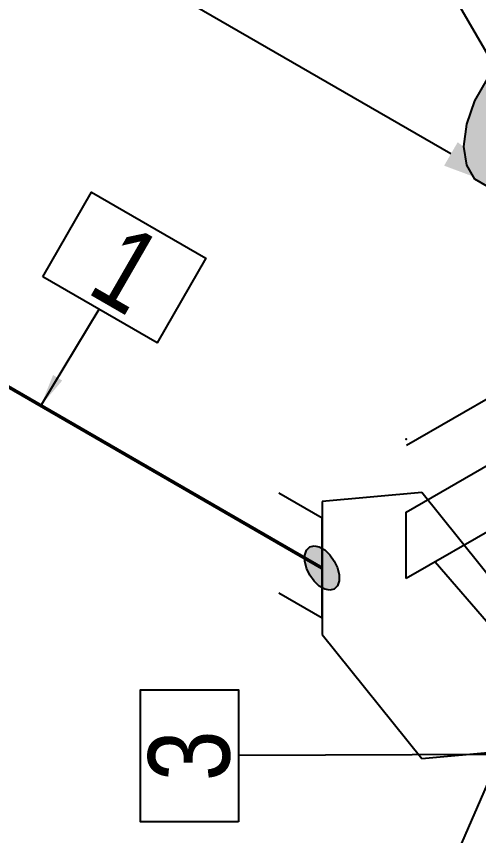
# Model space of a CAD drawing. Header units: millimetres. Extents: x 0 to 594, y 0 to 420.
# Drawn here: x 235.68 to 249.88, y 177.55 to 202.71 of the extents above; entities that cross this region are included whole.
import ezdxf
from ezdxf import colors
from ezdxf.entities.mleader import LeaderData, LeaderLine
from ezdxf.enums import TextEntityAlignment as Align
from ezdxf.math import Vec2, Vec3

# ---------------------------------------------------------------- set-up
doc = ezdxf.new("R2010")
doc.units = ezdxf.units.MM
doc.header["$LTSCALE"] = 0.25
for name, color, linetype in [('기호', 4, 'Continuous'), ('밸브', 4, 'Continuous'), ('용접', 1, 'Continuous'), ('주석', 7, 'Continuous'), ('치수', 1, 'Continuous')]:
    doc.layers.add(name, color=color, linetype=linetype)
doc.layers.add('파이프 작은 보어', color=30, linetype='Continuous', lineweight=50)
doc.styles.add('AdskIsoAnnotation', font='arial.ttf', dxfattribs={"width": 0.8, "height": 1})
doc.styles.add('AdskIsoMetric', font='arial.ttf', dxfattribs={"width": 0.8, "height": 2.5})
doc.styles.add('AdskIsoMetric-30', font='arial.ttf', dxfattribs={"width": 0.8, "height": 2.5})
doc.styles.get("Standard").update_dxf_attribs({"font": 'arial.ttf'})
doc.dimstyles.new('AdskIsoMetric', dxfattribs={"dimtxt": 2.5, "dimasz": 2.5, "dimexe": 1, "dimexo": 2, "dimgap": 0.8, "dimtad": 1, "dimdec": 0, "dimrnd": 1, "dimzin": 0, "dimdsep": 46, "dimtxsty": 'AdskIsoMetric', "dimcen": 0, "dimclrt": 7, "dimadec": 0, "dimazin": 0, "dimtfac": 1, "dimtdec": 0, "dimtmove": 1, "dimatfit": 3, "dimfxl": 0, "dimfrac": 2, "dimtolj": 1, "dimtzin": 0, "dimarcsym": 0})

# ---------------------------------------------------------------- blocks, each defined once
blk = doc.blocks.new('플랜지WN-1-IsoRight')
at = {"color": 0, "linetype": 'ByBlock', "lineweight": -2, "extrusion": (0.707107, 0.408248, -0.57735)}
for p, q in [((0.0221, 0.1914), (0.1105, 0.1403)), ((0.0221, -0.2169), (0.0221, 0.1914)), ((0.0221, 0.1403), (-0.1105, 0.1148)), ((0.1105, 0.1403), (0.1105, -0.2679)), ((-0.1105, 0.1148), (-0.1105, 0.0128)), ((-0.1105, 0.0128), (0.0221, -0.1659)), ((0.1105, -0.2679), (0.0221, -0.2169))]:
    blk.add_line(p, q, dxfattribs=at)
blk = doc.blocks.new('개스킷-1-IsoRight')
at = {"color": 0, "linetype": 'ByBlock', "lineweight": -2, "extrusion": (1, 0, 0)}
for p in [(-0.0442, 0.2296), (0.0442, 0.1786), (-0.0529, -0.1736), (0.0442, -0.2296)]:
    blk.add_point(p, dxfattribs=at)
blk = doc.blocks.new('버터플라이 밸브-1-IsoRight')
blk.add_hatch(color=256).paths.add_polyline_path([(-0.0884, 0.051), (-0.0883, 0.0516), (-0.0882, 0.0522), (-0.0881, 0.0528), (-0.088, 0.0534), (-0.0879, 0.054), (-0.0879, 0.0546), (-0.0878, 0.0552), (-0.0877, 0.0558), (-0.0876, 0.0564), (-0.0875, 0.057), (-0.0874, 0.0576), (-0.0873, 0.0581), (-0.0872, 0.0587), (-0.0872, 0.0593), (-0.0871, 0.0599), (-0.087, 0.0605), (-0.0869, 0.0611), (-0.0868, 0.0617), (-0.0867, 0.0623), (-0.0866, 0.0629), (-0.0865, 0.0635), (-0.0864, 0.0641), (-0.0864, 0.0647), (-0.0863, 0.0653), (-0.0862, 0.0658), (-0.0861, 0.0664), (-0.086, 0.067), (-0.0859, 0.0676), (-0.0858, 0.0682), (-0.0857, 0.0688), (-0.0857, 0.0694), (-0.0856, 0.07), (-0.0855, 0.0706), (-0.0854, 0.0712), (-0.0853, 0.0718), (-0.0852, 0.0724), (-0.0851, 0.073), (-0.085, 0.0736), (-0.0849, 0.0741), (-0.0849, 0.0747), (-0.0848, 0.0753), (-0.0847, 0.0759), (-0.0846, 0.0765), (-0.0845, 0.0771), (-0.0844, 0.0777), (-0.0843, 0.0783), (-0.0842, 0.0789), (-0.0842, 0.0795), (-0.0841, 0.0801), (-0.0841, 0.0801), (-0.0838, 0.0805), (-0.0835, 0.0809), (-0.0833, 0.0814), (-0.083, 0.0818), (-0.0828, 0.0822), (-0.0825, 0.0827), (-0.0823, 0.0831), (-0.082, 0.0835), (-0.0818, 0.084), (-0.0815, 0.0844), (-0.0812, 0.0848), (-0.081, 0.0853), (-0.0807, 0.0857), (-0.0805, 0.0861), (-0.0802, 0.0866), (-0.08, 0.087), (-0.0797, 0.0874), (-0.0795, 0.0879), (-0.0792, 0.0883), (-0.0789, 0.0887), (-0.0787, 0.0892), (-0.0784, 0.0896), (-0.0782, 0.09), (-0.0779, 0.0905), (-0.0777, 0.0909), (-0.0774, 0.0913), (-0.0771, 0.0918), (-0.0769, 0.0922), (-0.0766, 0.0926), (-0.0764, 0.0931), (-0.0761, 0.0935), (-0.0759, 0.0939), (-0.0756, 0.0944), (-0.0754, 0.0948), (-0.0751, 0.0952), (-0.0748, 0.0957), (-0.0746, 0.0961), (-0.0743, 0.0965), (-0.0741, 0.0969), (-0.0738, 0.0974), (-0.0736, 0.0978), (-0.0733, 0.0982), (-0.073, 0.0987), (-0.0728, 0.0991), (-0.0725, 0.0995), (-0.0723, 0.1), (-0.072, 0.1004), (-0.0718, 0.1008), (-0.0715, 0.1013), (-0.0715, 0.1013), (-0.0711, 0.1015), (-0.0707, 0.1017), (-0.0703, 0.102), (-0.0699, 0.1022), (-0.0695, 0.1024), (-0.0691, 0.1027), (-0.0687, 0.1029), (-0.0683, 0.1031), (-0.0679, 0.1033), (-0.0675, 0.1036), (-0.0671, 0.1038), (-0.0667, 0.104), (-0.0663, 0.1043), (-0.0659, 0.1045), (-0.0655, 0.1047), (-0.0651, 0.105), (-0.0647, 0.1052), (-0.0643, 0.1054), (-0.0639, 0.1057), (-0.0635, 0.1059), (-0.0631, 0.1061), (-0.0627, 0.1063), (-0.0623, 0.1066), (-0.0619, 0.1068), (-0.0615, 0.107), (-0.0611, 0.1073), (-0.0607, 0.1075), (-0.0603, 0.1077), (-0.0599, 0.108), (-0.0595, 0.1082), (-0.0591, 0.1084), (-0.0587, 0.1086), (-0.0583, 0.1089), (-0.0579, 0.1091), (-0.0575, 0.1093), (-0.0571, 0.1096), (-0.0567, 0.1098), (-0.0563, 0.11), (-0.0559, 0.1103), (-0.0555, 0.1105), (-0.0551, 0.1107), (-0.0547, 0.111), (-0.0543, 0.1112), (-0.0539, 0.1114), (-0.0535, 0.1116), (-0.0532, 0.1119), (-0.0528, 0.1121), (-0.0524, 0.1123), (-0.052, 0.1126), (-0.052, 0.1126), (-0.0515, 0.1126), (-0.0509, 0.1126), (-0.0504, 0.1126), (-0.0499, 0.1126), (-0.0494, 0.1126), (-0.0489, 0.1126), (-0.0484, 0.1126), (-0.0479, 0.1126), (-0.0474, 0.1126), (-0.0469, 0.1126), (-0.0464, 0.1126), (-0.0459, 0.1126), (-0.0454, 0.1126), (-0.0449, 0.1126), (-0.0444, 0.1126), (-0.0439, 0.1127), (-0.0434, 0.1127), (-0.0429, 0.1127), (-0.0424, 0.1127), (-0.0419, 0.1127), (-0.0414, 0.1127), (-0.0409, 0.1127), (-0.0404, 0.1127), (-0.0399, 0.1127), (-0.0394, 0.1127), (-0.0389, 0.1127), (-0.0384, 0.1127), (-0.0379, 0.1127), (-0.0374, 0.1127), (-0.0369, 0.1127), (-0.0364, 0.1127), (-0.0359, 0.1127), (-0.0354, 0.1127), (-0.0349, 0.1128), (-0.0344, 0.1128), (-0.0339, 0.1128), (-0.0333, 0.1128), (-0.0328, 0.1128), (-0.0323, 0.1128), (-0.0318, 0.1128), (-0.0313, 0.1128), (-0.0308, 0.1128), (-0.0303, 0.1128), (-0.0298, 0.1128), (-0.0293, 0.1128), (-0.0288, 0.1128), (-0.0283, 0.1128), (-0.0278, 0.1128), (-0.0273, 0.1128), (-0.0273, 0.1128), (-0.0268, 0.1126), (-0.0262, 0.1124), (-0.0256, 0.1122), (-0.0251, 0.112), (-0.0245, 0.1117), (-0.024, 0.1115), (-0.0234, 0.1113), (-0.0229, 0.1111), (-0.0223, 0.1109), (-0.0217, 0.1106), (-0.0212, 0.1104), (-0.0206, 0.1102), (-0.0201, 0.11), (-0.0195, 0.1098), (-0.019, 0.1095), (-0.0184, 0.1093), (-0.0178, 0.1091), (-0.0173, 0.1089), (-0.0167, 0.1087), (-0.0162, 0.1084), (-0.0156, 0.1082), (-0.0151, 0.108), (-0.0145, 0.1078), (-0.0139, 0.1076), (-0.0134, 0.1073), (-0.0128, 0.1071), (-0.0123, 0.1069), (-0.0117, 0.1067), (-0.0111, 0.1065), (-0.0106, 0.1062), (-0.01, 0.106), (-0.0095, 0.1058), (-0.0089, 0.1056), (-0.0084, 0.1054), (-0.0078, 0.1051), (-0.0072, 0.1049), (-0.0067, 0.1047), (-0.0061, 0.1045), (-0.0056, 0.1043), (-0.005, 0.104), (-0.0045, 0.1038), (-0.0039, 0.1036), (-0.0033, 0.1034), (-0.0028, 0.1032), (-0.0022, 0.1029), (-0.0017, 0.1027), (-0.0011, 0.1025), (-0.0006, 0.1023), (0, 0.1021), (0, 0.1021), (0.0006, 0.1016), (0.0011, 0.1012), (0.0017, 0.1008), (0.0022, 0.1004), (0.0028, 0.0999), (0.0033, 0.0995), (0.0039, 0.0991), (0.0045, 0.0987), (0.005, 0.0982), (0.0056, 0.0978), (0.0061, 0.0974), (0.0067, 0.097), (0.0072, 0.0966), (0.0078, 0.0961), (0.0084, 0.0957), (0.0089, 0.0953), (0.0095, 0.0949), (0.01, 0.0944), (0.0106, 0.094), (0.0111, 0.0936), (0.0117, 0.0932), (0.0123, 0.0927), (0.0128, 0.0923), (0.0134, 0.0919), (0.0139, 0.0915), (0.0145, 0.091), (0.0151, 0.0906), (0.0156, 0.0902), (0.0162, 0.0898), (0.0167, 0.0893), (0.0173, 0.0889), (0.0178, 0.0885), (0.0184, 0.0881), (0.019, 0.0877), (0.0195, 0.0872), (0.0201, 0.0868), (0.0206, 0.0864), (0.0212, 0.086), (0.0217, 0.0855), (0.0223, 0.0851), (0.0229, 0.0847), (0.0234, 0.0843), (0.024, 0.0838), (0.0245, 0.0834), (0.0251, 0.083), (0.0256, 0.0826), (0.0262, 0.0821), (0.0268, 0.0817), (0.0273, 0.0813), (0.0273, 0.0813), (0.0278, 0.0807), (0.0283, 0.0801), (0.0288, 0.0795), (0.0293, 0.079), (0.0298, 0.0784), (0.0303, 0.0778), (0.0308, 0.0772), (0.0313, 0.0766), (0.0318, 0.076), (0.0323, 0.0754), (0.0328, 0.0748), (0.0333, 0.0743), (0.0339, 0.0737), (0.0344, 0.0731), (0.0349, 0.0725), (0.0354, 0.0719), (0.0359, 0.0713), (0.0364, 0.0707), (0.0369, 0.0702), (0.0374, 0.0696), (0.0379, 0.069), (0.0384, 0.0684), (0.0389, 0.0678), (0.0394, 0.0672), (0.0399, 0.0666), (0.0404, 0.0661), (0.0409, 0.0655), (0.0414, 0.0649), (0.0419, 0.0643), (0.0424, 0.0637), (0.0429, 0.0631), (0.0434, 0.0625), (0.0439, 0.062), (0.0444, 0.0614), (0.0449, 0.0608), (0.0454, 0.0602), (0.0459, 0.0596), (0.0464, 0.059), (0.0469, 0.0584), (0.0474, 0.0579), (0.0479, 0.0573), (0.0484, 0.0567), (0.0489, 0.0561), (0.0494, 0.0555), (0.0499, 0.0549), (0.0504, 0.0543), (0.0509, 0.0537), (0.0515, 0.0532), (0.052, 0.0526), (0.052, 0.0526), (0.0524, 0.0519), (0.0528, 0.0512), (0.0532, 0.0505), (0.0535, 0.0498), (0.0539, 0.0491), (0.0543, 0.0484), (0.0547, 0.0477), (0.0551, 0.047), (0.0555, 0.0464), (0.0559, 0.0457), (0.0563, 0.045), (0.0567, 0.0443), (0.0571, 0.0436), (0.0575, 0.0429), (0.0579, 0.0422), (0.0583, 0.0415), (0.0587, 0.0408), (0.0591, 0.0401), (0.0595, 0.0394), (0.0599, 0.0388), (0.0603, 0.0381), (0.0607, 0.0374), (0.0611, 0.0367), (0.0615, 0.036), (0.0619, 0.0353), (0.0623, 0.0346), (0.0627, 0.0339), (0.0631, 0.0332), (0.0635, 0.0325), (0.0639, 0.0318), (0.0643, 0.0311), (0.0647, 0.0305), (0.0651, 0.0298), (0.0655, 0.0291), (0.0659, 0.0284), (0.0663, 0.0277), (0.0667, 0.027), (0.0671, 0.0263), (0.0675, 0.0256), (0.0679, 0.0249), (0.0683, 0.0242), (0.0687, 0.0235), (0.0691, 0.0229), (0.0695, 0.0222), (0.0699, 0.0215), (0.0703, 0.0208), (0.0707, 0.0201), (0.0711, 0.0194), (0.0715, 0.0187), (0.0715, 0.0187), (0.0718, 0.018), (0.072, 0.0172), (0.0723, 0.0165), (0.0725, 0.0158), (0.0728, 0.0151), (0.073, 0.0143), (0.0733, 0.0136), (0.0736, 0.0129), (0.0738, 0.0121), (0.0741, 0.0114), (0.0743, 0.0107), (0.0746, 0.01), (0.0748, 0.0092), (0.0751, 0.0085), (0.0754, 0.0078), (0.0756, 0.007), (0.0759, 0.0063), (0.0761, 0.0056), (0.0764, 0.0049), (0.0766, 0.0041), (0.0769, 0.0034), (0.0771, 0.0027), (0.0774, 0.0019), (0.0777, 0.0012), (0.0779, 0.0005), (0.0782, -0.0002), (0.0784, -0.001), (0.0787, -0.0017), (0.0789, -0.0024), (0.0792, -0.0032), (0.0795, -0.0039), (0.0797, -0.0046), (0.08, -0.0053), (0.0802, -0.0061), (0.0805, -0.0068), (0.0807, -0.0075), (0.081, -0.0083), (0.0812, -0.009), (0.0815, -0.0097), (0.0818, -0.0104), (0.082, -0.0112), (0.0823, -0.0119), (0.0825, -0.0126), (0.0828, -0.0134), (0.083, -0.0141), (0.0833, -0.0148), (0.0835, -0.0155), (0.0838, -0.0163), (0.0841, -0.017), (0.0841, -0.017), (0.0842, -0.0177), (0.0842, -0.0184), (0.0843, -0.0191), (0.0844, -0.0198), (0.0845, -0.0205), (0.0846, -0.0212), (0.0847, -0.0219), (0.0848, -0.0226), (0.0849, -0.0232), (0.0849, -0.0239), (0.085, -0.0246), (0.0851, -0.0253), (0.0852, -0.026), (0.0853, -0.0267), (0.0854, -0.0274), (0.0855, -0.0281), (0.0856, -0.0288), (0.0857, -0.0295), (0.0857, -0.0302), (0.0858, -0.0309), (0.0859, -0.0316), (0.086, -0.0323), (0.0861, -0.033), (0.0862, -0.0337), (0.0863, -0.0344), (0.0864, -0.0351), (0.0864, -0.0357), (0.0865, -0.0364), (0.0866, -0.0371), (0.0867, -0.0378), (0.0868, -0.0385), (0.0869, -0.0392), (0.087, -0.0399), (0.0871, -0.0406), (0.0872, -0.0413), (0.0872, -0.042), (0.0873, -0.0427), (0.0874, -0.0434), (0.0875, -0.0441), (0.0876, -0.0448), (0.0877, -0.0455), (0.0878, -0.0462), (0.0879, -0.0469), (0.0879, -0.0476), (0.088, -0.0483), (0.0881, -0.0489), (0.0882, -0.0496), (0.0883, -0.0503), (0.0884, -0.051), (0.0884, -0.051), (0.0883, -0.0516), (0.0882, -0.0522), (0.0881, -0.0528), (0.088, -0.0534), (0.0879, -0.054), (0.0879, -0.0546), (0.0878, -0.0552), (0.0877, -0.0558), (0.0876, -0.0564), (0.0875, -0.057), (0.0874, -0.0576), (0.0873, -0.0581), (0.0872, -0.0587), (0.0872, -0.0593), (0.0871, -0.0599), (0.087, -0.0605), (0.0869, -0.0611), (0.0868, -0.0617), (0.0867, -0.0623), (0.0866, -0.0629), (0.0865, -0.0635), (0.0864, -0.0641), (0.0864, -0.0647), (0.0863, -0.0653), (0.0862, -0.0658), (0.0861, -0.0664), (0.086, -0.067), (0.0859, -0.0676), (0.0858, -0.0682), (0.0857, -0.0688), (0.0857, -0.0694), (0.0856, -0.07), (0.0855, -0.0706), (0.0854, -0.0712), (0.0853, -0.0718), (0.0852, -0.0724), (0.0851, -0.073), (0.085, -0.0736), (0.0849, -0.0741), (0.0849, -0.0747), (0.0848, -0.0753), (0.0847, -0.0759), (0.0846, -0.0765), (0.0845, -0.0771), (0.0844, -0.0777), (0.0843, -0.0783), (0.0842, -0.0789), (0.0842, -0.0795), (0.0841, -0.0801), (0.0841, -0.0801), (0.0838, -0.0805), (0.0835, -0.0809), (0.0833, -0.0814), (0.083, -0.0818), (0.0828, -0.0822), (0.0825, -0.0827), (0.0823, -0.0831), (0.082, -0.0835), (0.0818, -0.084), (0.0815, -0.0844), (0.0812, -0.0848), (0.081, -0.0853), (0.0807, -0.0857), (0.0805, -0.0861), (0.0802, -0.0866), (0.08, -0.087), (0.0797, -0.0874), (0.0795, -0.0879), (0.0792, -0.0883), (0.0789, -0.0887), (0.0787, -0.0892), (0.0784, -0.0896), (0.0782, -0.09), (0.0779, -0.0905), (0.0777, -0.0909), (0.0774, -0.0913), (0.0771, -0.0918), (0.0769, -0.0922), (0.0766, -0.0926), (0.0764, -0.0931), (0.0761, -0.0935), (0.0759, -0.0939), (0.0756, -0.0944), (0.0754, -0.0948), (0.0751, -0.0952), (0.0748, -0.0957), (0.0746, -0.0961), (0.0743, -0.0965), (0.0741, -0.0969), (0.0738, -0.0974), (0.0736, -0.0978), (0.0733, -0.0982), (0.073, -0.0987), (0.0728, -0.0991), (0.0725, -0.0995), (0.0723, -0.1), (0.072, -0.1004), (0.0718, -0.1008), (0.0715, -0.1013), (0.0715, -0.1013), (0.0711, -0.1015), (0.0707, -0.1017), (0.0703, -0.102), (0.0699, -0.1022), (0.0695, -0.1024), (0.0691, -0.1027), (0.0687, -0.1029), (0.0683, -0.1031), (0.0679, -0.1033), (0.0675, -0.1036), (0.0671, -0.1038), (0.0667, -0.104), (0.0663, -0.1043), (0.0659, -0.1045), (0.0655, -0.1047), (0.0651, -0.105), (0.0647, -0.1052), (0.0643, -0.1054), (0.0639, -0.1057), (0.0635, -0.1059), (0.0631, -0.1061), (0.0627, -0.1063), (0.0623, -0.1066), (0.0619, -0.1068), (0.0615, -0.107), (0.0611, -0.1073), (0.0607, -0.1075), (0.0603, -0.1077), (0.0599, -0.108), (0.0595, -0.1082), (0.0591, -0.1084), (0.0587, -0.1086), (0.0583, -0.1089), (0.0579, -0.1091), (0.0575, -0.1093), (0.0571, -0.1096), (0.0567, -0.1098), (0.0563, -0.11), (0.0559, -0.1103), (0.0555, -0.1105), (0.0551, -0.1107), (0.0547, -0.111), (0.0543, -0.1112), (0.0539, -0.1114), (0.0535, -0.1116), (0.0532, -0.1119), (0.0528, -0.1121), (0.0524, -0.1123), (0.052, -0.1126), (0.052, -0.1126), (0.0515, -0.1126), (0.0509, -0.1126), (0.0504, -0.1126), (0.0499, -0.1126), (0.0494, -0.1126), (0.0489, -0.1126), (0.0484, -0.1126), (0.0479, -0.1126), (0.0474, -0.1126), (0.0469, -0.1126), (0.0464, -0.1126), (0.0459, -0.1126), (0.0454, -0.1126), (0.0449, -0.1126), (0.0444, -0.1126), (0.0439, -0.1127), (0.0434, -0.1127), (0.0429, -0.1127), (0.0424, -0.1127), (0.0419, -0.1127), (0.0414, -0.1127), (0.0409, -0.1127), (0.0404, -0.1127), (0.0399, -0.1127), (0.0394, -0.1127), (0.0389, -0.1127), (0.0384, -0.1127), (0.0379, -0.1127), (0.0374, -0.1127), (0.0369, -0.1127), (0.0364, -0.1127), (0.0359, -0.1127), (0.0354, -0.1127), (0.0349, -0.1128), (0.0344, -0.1128), (0.0339, -0.1128), (0.0333, -0.1128), (0.0328, -0.1128), (0.0323, -0.1128), (0.0318, -0.1128), (0.0313, -0.1128), (0.0308, -0.1128), (0.0303, -0.1128), (0.0298, -0.1128), (0.0293, -0.1128), (0.0288, -0.1128), (0.0283, -0.1128), (0.0278, -0.1128), (0.0273, -0.1128), (0.0273, -0.1128), (0.0268, -0.1126), (0.0262, -0.1124), (0.0256, -0.1122), (0.0251, -0.112), (0.0245, -0.1117), (0.024, -0.1115), (0.0234, -0.1113), (0.0229, -0.1111), (0.0223, -0.1109), (0.0217, -0.1106), (0.0212, -0.1104), (0.0206, -0.1102), (0.0201, -0.11), (0.0195, -0.1098), (0.019, -0.1095), (0.0184, -0.1093), (0.0178, -0.1091), (0.0173, -0.1089), (0.0167, -0.1087), (0.0162, -0.1084), (0.0156, -0.1082), (0.0151, -0.108), (0.0145, -0.1078), (0.0139, -0.1076), (0.0134, -0.1073), (0.0128, -0.1071), (0.0123, -0.1069), (0.0117, -0.1067), (0.0111, -0.1065), (0.0106, -0.1062), (0.01, -0.106), (0.0095, -0.1058), (0.0089, -0.1056), (0.0084, -0.1054), (0.0078, -0.1051), (0.0072, -0.1049), (0.0067, -0.1047), (0.0061, -0.1045), (0.0056, -0.1043), (0.005, -0.104), (0.0045, -0.1038), (0.0039, -0.1036), (0.0033, -0.1034), (0.0028, -0.1032), (0.0022, -0.1029), (0.0017, -0.1027), (0.0011, -0.1025), (0.0006, -0.1023), (0, -0.1021), (0, -0.1021), (-0.0006, -0.1016), (-0.0011, -0.1012), (-0.0017, -0.1008), (-0.0022, -0.1004), (-0.0028, -0.0999), (-0.0033, -0.0995), (-0.0039, -0.0991), (-0.0045, -0.0987), (-0.005, -0.0982), (-0.0056, -0.0978), (-0.0061, -0.0974), (-0.0067, -0.097), (-0.0072, -0.0966), (-0.0078, -0.0961), (-0.0084, -0.0957), (-0.0089, -0.0953), (-0.0095, -0.0949), (-0.01, -0.0944), (-0.0106, -0.094), (-0.0111, -0.0936), (-0.0117, -0.0932), (-0.0123, -0.0927), (-0.0128, -0.0923), (-0.0134, -0.0919), (-0.0139, -0.0915), (-0.0145, -0.091), (-0.0151, -0.0906), (-0.0156, -0.0902), (-0.0162, -0.0898), (-0.0167, -0.0893), (-0.0173, -0.0889), (-0.0178, -0.0885), (-0.0184, -0.0881), (-0.019, -0.0877), (-0.0195, -0.0872), (-0.0201, -0.0868), (-0.0206, -0.0864), (-0.0212, -0.086), (-0.0217, -0.0855), (-0.0223, -0.0851), (-0.0229, -0.0847), (-0.0234, -0.0843), (-0.024, -0.0838), (-0.0245, -0.0834), (-0.0251, -0.083), (-0.0256, -0.0826), (-0.0262, -0.0821), (-0.0268, -0.0817), (-0.0273, -0.0813), (-0.0273, -0.0813), (-0.0278, -0.0807), (-0.0283, -0.0801), (-0.0288, -0.0795), (-0.0293, -0.079), (-0.0298, -0.0784), (-0.0303, -0.0778), (-0.0308, -0.0772), (-0.0313, -0.0766), (-0.0318, -0.076), (-0.0323, -0.0754), (-0.0328, -0.0748), (-0.0333, -0.0743), (-0.0339, -0.0737), (-0.0344, -0.0731), (-0.0349, -0.0725), (-0.0354, -0.0719), (-0.0359, -0.0713), (-0.0364, -0.0707), (-0.0369, -0.0702), (-0.0374, -0.0696), (-0.0379, -0.069), (-0.0384, -0.0684), (-0.0389, -0.0678), (-0.0394, -0.0672), (-0.0399, -0.0666), (-0.0404, -0.0661), (-0.0409, -0.0655), (-0.0414, -0.0649), (-0.0419, -0.0643), (-0.0424, -0.0637), (-0.0429, -0.0631), (-0.0434, -0.0625), (-0.0439, -0.062), (-0.0444, -0.0614), (-0.0449, -0.0608), (-0.0454, -0.0602), (-0.0459, -0.0596), (-0.0464, -0.059), (-0.0469, -0.0584), (-0.0474, -0.0579), (-0.0479, -0.0573), (-0.0484, -0.0567), (-0.0489, -0.0561), (-0.0494, -0.0555), (-0.0499, -0.0549), (-0.0504, -0.0543), (-0.0509, -0.0537), (-0.0515, -0.0532), (-0.052, -0.0526), (-0.052, -0.0526), (-0.0524, -0.0519), (-0.0528, -0.0512), (-0.0532, -0.0505), (-0.0535, -0.0498), (-0.0539, -0.0491), (-0.0543, -0.0484), (-0.0547, -0.0477), (-0.0551, -0.047), (-0.0555, -0.0464), (-0.0559, -0.0457), (-0.0563, -0.045), (-0.0567, -0.0443), (-0.0571, -0.0436), (-0.0575, -0.0429), (-0.0579, -0.0422), (-0.0583, -0.0415), (-0.0587, -0.0408), (-0.0591, -0.0401), (-0.0595, -0.0394), (-0.0599, -0.0388), (-0.0603, -0.0381), (-0.0607, -0.0374), (-0.0611, -0.0367), (-0.0615, -0.036), (-0.0619, -0.0353), (-0.0623, -0.0346), (-0.0627, -0.0339), (-0.0631, -0.0332), (-0.0635, -0.0325), (-0.0639, -0.0318), (-0.0643, -0.0311), (-0.0647, -0.0305), (-0.0651, -0.0298), (-0.0655, -0.0291), (-0.0659, -0.0284), (-0.0663, -0.0277), (-0.0667, -0.027), (-0.0671, -0.0263), (-0.0675, -0.0256), (-0.0679, -0.0249), (-0.0683, -0.0242), (-0.0687, -0.0235), (-0.0691, -0.0229), (-0.0695, -0.0222), (-0.0699, -0.0215), (-0.0703, -0.0208), (-0.0707, -0.0201), (-0.0711, -0.0194), (-0.0715, -0.0187), (-0.0715, -0.0187), (-0.0718, -0.018), (-0.072, -0.0172), (-0.0723, -0.0165), (-0.0725, -0.0158), (-0.0728, -0.0151), (-0.073, -0.0143), (-0.0733, -0.0136), (-0.0736, -0.0129), (-0.0738, -0.0121), (-0.0741, -0.0114), (-0.0743, -0.0107), (-0.0746, -0.01), (-0.0748, -0.0092), (-0.0751, -0.0085), (-0.0754, -0.0078), (-0.0756, -0.007), (-0.0759, -0.0063), (-0.0761, -0.0056), (-0.0764, -0.0049), (-0.0766, -0.0041), (-0.0769, -0.0034), (-0.0771, -0.0027), (-0.0774, -0.0019), (-0.0777, -0.0012), (-0.0779, -0.0005), (-0.0782, 0.0002), (-0.0784, 0.001), (-0.0787, 0.0017), (-0.0789, 0.0024), (-0.0792, 0.0032), (-0.0795, 0.0039), (-0.0797, 0.0046), (-0.08, 0.0053), (-0.0802, 0.0061), (-0.0805, 0.0068), (-0.0807, 0.0075), (-0.081, 0.0083), (-0.0812, 0.009), (-0.0815, 0.0097), (-0.0818, 0.0104), (-0.082, 0.0112), (-0.0823, 0.0119), (-0.0825, 0.0126), (-0.0828, 0.0134), (-0.083, 0.0141), (-0.0833, 0.0148), (-0.0835, 0.0155), (-0.0838, 0.0163), (-0.0841, 0.017), (-0.0841, 0.017), (-0.0842, 0.0177), (-0.0842, 0.0184), (-0.0843, 0.0191), (-0.0844, 0.0198), (-0.0845, 0.0205), (-0.0846, 0.0212), (-0.0847, 0.0219), (-0.0848, 0.0226), (-0.0849, 0.0232), (-0.0849, 0.0239), (-0.085, 0.0246), (-0.0851, 0.0253), (-0.0852, 0.026), (-0.0853, 0.0267), (-0.0854, 0.0274), (-0.0855, 0.0281), (-0.0856, 0.0288), (-0.0857, 0.0295), (-0.0857, 0.0302), (-0.0858, 0.0309), (-0.0859, 0.0316), (-0.086, 0.0323), (-0.0861, 0.033), (-0.0862, 0.0337), (-0.0863, 0.0344), (-0.0864, 0.0351), (-0.0864, 0.0357), (-0.0865, 0.0364), (-0.0866, 0.0371), (-0.0867, 0.0378), (-0.0868, 0.0385), (-0.0869, 0.0392), (-0.087, 0.0399), (-0.0871, 0.0406), (-0.0872, 0.0413), (-0.0872, 0.042), (-0.0873, 0.0427), (-0.0874, 0.0434), (-0.0875, 0.0441), (-0.0876, 0.0448), (-0.0877, 0.0455), (-0.0878, 0.0462), (-0.0879, 0.0469), (-0.0879, 0.0476), (-0.088, 0.0483), (-0.0881, 0.0489), (-0.0882, 0.0496), (-0.0883, 0.0503)], flags=0)
at = {"color": 0, "linetype": 'ByBlock', "lineweight": -2, "extrusion": (0.707107, 0.408248, -0.57735)}
for p, q in [((-0.3536, 0.4082), (-0.3536, 0)), ((-0.0841, 0.0801), (-0.0715, 0.1013)), ((-0.0715, 0.1013), (-0.052, 0.1126)), ((-0.052, 0.1126), (-0.0273, 0.1128)), ((-0.0273, 0.1128), (0, 0.1021)), ((0, 0.1021), (0.0273, 0.0813)), ((-0.0884, 0.051), (-0.0841, 0.0801)), ((0.0273, 0.0813), (0.052, 0.0526)), ((-0.0841, 0.017), (-0.0884, 0.051)), ((0.052, 0.0526), (0.0715, 0.0187)), ((-0.0715, -0.0187), (-0.0841, 0.017)), ((0.0715, 0.0187), (0.0841, -0.017)), ((0.2652, 0), (-0.2652, 0)), ((0.3536, 0), (0.3536, -0.4082)), ((-0.052, -0.0526), (-0.0715, -0.0187)), ((0.0841, -0.017), (0.0884, -0.051)), ((-0.0273, -0.0813), (-0.052, -0.0526)), ((0.0884, -0.051), (0.0841, -0.0801)), ((0, -0.1021), (-0.0273, -0.0813)), ((0.0841, -0.0801), (0.0715, -0.1013)), ((0.0273, -0.1128), (0, -0.1021)), ((0.052, -0.1126), (0.0273, -0.1128)), ((0.0715, -0.1013), (0.052, -0.1126))]:
    blk.add_line(p, q, dxfattribs=at)
blk = doc.blocks.new('*D69')
at = {"layer": 'Defpoints', "color": 0}
for p in [(218.615, 216.043), (218.615, 201.043), (251.193, 182.234)]:
    blk.add_point(p, dxfattribs=at)
at = {"layer": '치수', "color": 0, "lineweight": -2}
for p, q in [((218.615, 203.352), (218.615, 217.197)), ((249.027, 198.484), (220.78, 214.793))]:
    blk.add_line(p, q, dxfattribs=at)
at = {"layer": '치수', "color": 0}
for points in [[(220.988, 215.154), (220.571, 214.432), (218.615, 216.043)], [(249.236, 198.845), (248.819, 198.123), (251.193, 197.234)]]:
    blk.add_solid(points, dxfattribs=at)
at = {"layer": '치수', "color": 7, "insert": (234.904, 209.255), "char_height": 2.5, "attachment_point": 5, "rotation": 330, "style": 'AdskIsoMetric-30'}
blk.add_mtext('\\A1;303', dxfattribs=at)
blk = doc.blocks.new('Olet1-2-Iso2DSkew0')
at = {"color": 0, "linetype": 'ByBlock', "lineweight": -2, "extrusion": (-0.707107, -0.408248, 0.57735)}
for p, q in [((-3.062, 5.85), (-6.124, 5.577)), ((0, 2.041), (-3.062, 5.85)), ((-6.124, 5.577), (-6.124, 1.494)), ((0, -2.041), (0, 2.041)), ((-6.124, 1.494), (-3.062, -2.315)), ((-3.062, -2.315), (0, -2.041))]:
    blk.add_line(p, q, dxfattribs=at)
blk = doc.blocks.new('SocketWeld-1-IsoRight')
blk.add_hatch(color=256).paths.add_polyline_path([(0.0055, 0.0371), (0.0057, 0.0369), (0.006, 0.0367), (0.0062, 0.0365), (0.0064, 0.0363), (0.0066, 0.0361), (0.0068, 0.0359), (0.007, 0.0357), (0.0072, 0.0355), (0.0075, 0.0353), (0.0077, 0.0351), (0.0079, 0.0349), (0.0081, 0.0347), (0.0083, 0.0345), (0.0085, 0.0343), (0.0088, 0.0341), (0.009, 0.0339), (0.0092, 0.0337), (0.0094, 0.0334), (0.0096, 0.0332), (0.0098, 0.033), (0.01, 0.0328), (0.0103, 0.0326), (0.0105, 0.0324), (0.0107, 0.0322), (0.0109, 0.032), (0.0111, 0.0318), (0.0113, 0.0316), (0.0115, 0.0314), (0.0118, 0.0312), (0.012, 0.031), (0.0122, 0.0308), (0.0124, 0.0306), (0.0126, 0.0304), (0.0128, 0.0302), (0.013, 0.03), (0.0133, 0.0298), (0.0135, 0.0296), (0.0137, 0.0294), (0.0139, 0.0292), (0.0141, 0.0289), (0.0143, 0.0287), (0.0145, 0.0285), (0.0148, 0.0283), (0.015, 0.0281), (0.0152, 0.0279), (0.0154, 0.0277), (0.0156, 0.0275), (0.0158, 0.0273), (0.0161, 0.0271), (0.0161, 0.0271), (0.0162, 0.0268), (0.0164, 0.0266), (0.0166, 0.0263), (0.0168, 0.0261), (0.017, 0.0258), (0.0171, 0.0256), (0.0173, 0.0253), (0.0175, 0.025), (0.0177, 0.0248), (0.0179, 0.0245), (0.0181, 0.0243), (0.0182, 0.024), (0.0184, 0.0237), (0.0186, 0.0235), (0.0188, 0.0232), (0.019, 0.023), (0.0192, 0.0227), (0.0193, 0.0225), (0.0195, 0.0222), (0.0197, 0.0219), (0.0199, 0.0217), (0.0201, 0.0214), (0.0203, 0.0212), (0.0204, 0.0209), (0.0206, 0.0206), (0.0208, 0.0204), (0.021, 0.0201), (0.0212, 0.0199), (0.0213, 0.0196), (0.0215, 0.0193), (0.0217, 0.0191), (0.0219, 0.0188), (0.0221, 0.0186), (0.0223, 0.0183), (0.0224, 0.0181), (0.0226, 0.0178), (0.0228, 0.0175), (0.023, 0.0173), (0.0232, 0.017), (0.0234, 0.0168), (0.0235, 0.0165), (0.0237, 0.0162), (0.0239, 0.016), (0.0241, 0.0157), (0.0243, 0.0155), (0.0245, 0.0152), (0.0246, 0.015), (0.0248, 0.0147), (0.025, 0.0144), (0.025, 0.0144), (0.0251, 0.0141), (0.0253, 0.0139), (0.0254, 0.0136), (0.0255, 0.0133), (0.0257, 0.013), (0.0258, 0.0127), (0.0259, 0.0124), (0.0261, 0.0121), (0.0262, 0.0118), (0.0263, 0.0116), (0.0265, 0.0113), (0.0266, 0.011), (0.0267, 0.0107), (0.0269, 0.0104), (0.027, 0.0101), (0.0271, 0.0098), (0.0273, 0.0095), (0.0274, 0.0093), (0.0275, 0.009), (0.0277, 0.0087), (0.0278, 0.0084), (0.0279, 0.0081), (0.0281, 0.0078), (0.0282, 0.0075), (0.0283, 0.0072), (0.0284, 0.007), (0.0286, 0.0067), (0.0287, 0.0064), (0.0288, 0.0061), (0.029, 0.0058), (0.0291, 0.0055), (0.0292, 0.0052), (0.0294, 0.0049), (0.0295, 0.0047), (0.0296, 0.0044), (0.0298, 0.0041), (0.0299, 0.0038), (0.03, 0.0035), (0.0302, 0.0032), (0.0303, 0.0029), (0.0304, 0.0026), (0.0306, 0.0024), (0.0307, 0.0021), (0.0308, 0.0018), (0.031, 0.0015), (0.0311, 0.0012), (0.0312, 0.0009), (0.0314, 0.0006), (0.0315, 0.0003), (0.0315, 0.0003), (0.0316, 0.0001), (0.0316, -0.0002), (0.0317, -0.0005), (0.0318, -0.0008), (0.0319, -0.0011), (0.0319, -0.0014), (0.032, -0.0017), (0.0321, -0.002), (0.0321, -0.0022), (0.0322, -0.0025), (0.0323, -0.0028), (0.0323, -0.0031), (0.0324, -0.0034), (0.0325, -0.0037), (0.0325, -0.004), (0.0326, -0.0043), (0.0327, -0.0046), (0.0328, -0.0048), (0.0328, -0.0051), (0.0329, -0.0054), (0.033, -0.0057), (0.033, -0.006), (0.0331, -0.0063), (0.0332, -0.0066), (0.0332, -0.0069), (0.0333, -0.0071), (0.0334, -0.0074), (0.0335, -0.0077), (0.0335, -0.008), (0.0336, -0.0083), (0.0337, -0.0086), (0.0337, -0.0089), (0.0338, -0.0092), (0.0339, -0.0095), (0.0339, -0.0097), (0.034, -0.01), (0.0341, -0.0103), (0.0342, -0.0106), (0.0342, -0.0109), (0.0343, -0.0112), (0.0344, -0.0115), (0.0344, -0.0118), (0.0345, -0.012), (0.0346, -0.0123), (0.0346, -0.0126), (0.0347, -0.0129), (0.0348, -0.0132), (0.0349, -0.0135), (0.0349, -0.0138), (0.0349, -0.0138), (0.0349, -0.014), (0.0349, -0.0143), (0.0349, -0.0146), (0.0349, -0.0148), (0.0349, -0.0151), (0.0349, -0.0153), (0.0349, -0.0156), (0.0349, -0.0159), (0.0349, -0.0161), (0.0349, -0.0164), (0.0349, -0.0166), (0.0349, -0.0169), (0.0349, -0.0172), (0.0349, -0.0174), (0.0349, -0.0177), (0.0349, -0.0179), (0.0349, -0.0182), (0.0349, -0.0185), (0.0349, -0.0187), (0.0349, -0.019), (0.0349, -0.0192), (0.0349, -0.0195), (0.0349, -0.0198), (0.0349, -0.02), (0.0349, -0.0203), (0.0349, -0.0206), (0.0349, -0.0208), (0.0349, -0.0211), (0.0349, -0.0213), (0.0349, -0.0216), (0.0349, -0.0219), (0.0349, -0.0221), (0.0349, -0.0224), (0.0349, -0.0226), (0.0349, -0.0229), (0.0349, -0.0232), (0.0349, -0.0234), (0.0349, -0.0237), (0.0349, -0.0239), (0.0349, -0.0242), (0.0349, -0.0245), (0.0349, -0.0247), (0.0349, -0.025), (0.0349, -0.0252), (0.0349, -0.0255), (0.0349, -0.0258), (0.0349, -0.026), (0.0349, -0.0263), (0.0349, -0.0265), (0.0349, -0.0265), (0.0349, -0.0268), (0.0348, -0.027), (0.0347, -0.0272), (0.0346, -0.0274), (0.0346, -0.0276), (0.0345, -0.0278), (0.0344, -0.028), (0.0344, -0.0282), (0.0343, -0.0284), (0.0342, -0.0286), (0.0342, -0.0288), (0.0341, -0.029), (0.034, -0.0292), (0.0339, -0.0295), (0.0339, -0.0297), (0.0338, -0.0299), (0.0337, -0.0301), (0.0337, -0.0303), (0.0336, -0.0305), (0.0335, -0.0307), (0.0335, -0.0309), (0.0334, -0.0311), (0.0333, -0.0313), (0.0332, -0.0315), (0.0332, -0.0317), (0.0331, -0.0319), (0.033, -0.0322), (0.033, -0.0324), (0.0329, -0.0326), (0.0328, -0.0328), (0.0328, -0.033), (0.0327, -0.0332), (0.0326, -0.0334), (0.0325, -0.0336), (0.0325, -0.0338), (0.0324, -0.034), (0.0323, -0.0342), (0.0323, -0.0344), (0.0322, -0.0346), (0.0321, -0.0349), (0.0321, -0.0351), (0.032, -0.0353), (0.0319, -0.0355), (0.0319, -0.0357), (0.0318, -0.0359), (0.0317, -0.0361), (0.0316, -0.0363), (0.0316, -0.0365), (0.0315, -0.0367), (0.0315, -0.0367), (0.0314, -0.0369), (0.0312, -0.037), (0.0311, -0.0371), (0.031, -0.0373), (0.0308, -0.0374), (0.0307, -0.0375), (0.0306, -0.0377), (0.0304, -0.0378), (0.0303, -0.0379), (0.0302, -0.0381), (0.03, -0.0382), (0.0299, -0.0383), (0.0298, -0.0385), (0.0296, -0.0386), (0.0295, -0.0387), (0.0294, -0.0389), (0.0292, -0.039), (0.0291, -0.0391), (0.029, -0.0393), (0.0288, -0.0394), (0.0287, -0.0395), (0.0286, -0.0397), (0.0284, -0.0398), (0.0283, -0.0399), (0.0282, -0.0401), (0.0281, -0.0402), (0.0279, -0.0403), (0.0278, -0.0405), (0.0277, -0.0406), (0.0275, -0.0408), (0.0274, -0.0409), (0.0273, -0.041), (0.0271, -0.0412), (0.027, -0.0413), (0.0269, -0.0414), (0.0267, -0.0416), (0.0266, -0.0417), (0.0265, -0.0418), (0.0263, -0.042), (0.0262, -0.0421), (0.0261, -0.0422), (0.0259, -0.0424), (0.0258, -0.0425), (0.0257, -0.0426), (0.0255, -0.0428), (0.0254, -0.0429), (0.0253, -0.043), (0.0251, -0.0432), (0.025, -0.0433), (0.025, -0.0433), (0.0248, -0.0433), (0.0246, -0.0434), (0.0245, -0.0434), (0.0243, -0.0435), (0.0241, -0.0435), (0.0239, -0.0436), (0.0237, -0.0436), (0.0235, -0.0437), (0.0234, -0.0437), (0.0232, -0.0438), (0.023, -0.0438), (0.0228, -0.0439), (0.0226, -0.0439), (0.0224, -0.044), (0.0223, -0.044), (0.0221, -0.0441), (0.0219, -0.0441), (0.0217, -0.0442), (0.0215, -0.0442), (0.0213, -0.0443), (0.0212, -0.0443), (0.021, -0.0444), (0.0208, -0.0444), (0.0206, -0.0444), (0.0204, -0.0445), (0.0203, -0.0445), (0.0201, -0.0446), (0.0199, -0.0446), (0.0197, -0.0447), (0.0195, -0.0447), (0.0193, -0.0448), (0.0192, -0.0448), (0.019, -0.0449), (0.0188, -0.0449), (0.0186, -0.045), (0.0184, -0.045), (0.0182, -0.0451), (0.0181, -0.0451), (0.0179, -0.0452), (0.0177, -0.0452), (0.0175, -0.0453), (0.0173, -0.0453), (0.0171, -0.0454), (0.017, -0.0454), (0.0168, -0.0455), (0.0166, -0.0455), (0.0164, -0.0455), (0.0162, -0.0456), (0.0161, -0.0456), (0.0161, -0.0456), (0.0158, -0.0456), (0.0156, -0.0456), (0.0154, -0.0455), (0.0152, -0.0455), (0.015, -0.0454), (0.0148, -0.0454), (0.0145, -0.0453), (0.0143, -0.0453), (0.0141, -0.0453), (0.0139, -0.0452), (0.0137, -0.0452), (0.0135, -0.0451), (0.0133, -0.0451), (0.013, -0.045), (0.0128, -0.045), (0.0126, -0.0449), (0.0124, -0.0449), (0.0122, -0.0449), (0.012, -0.0448), (0.0118, -0.0448), (0.0115, -0.0447), (0.0113, -0.0447), (0.0111, -0.0446), (0.0109, -0.0446), (0.0107, -0.0446), (0.0105, -0.0445), (0.0103, -0.0445), (0.01, -0.0444), (0.0098, -0.0444), (0.0096, -0.0443), (0.0094, -0.0443), (0.0092, -0.0443), (0.009, -0.0442), (0.0088, -0.0442), (0.0085, -0.0441), (0.0083, -0.0441), (0.0081, -0.044), (0.0079, -0.044), (0.0077, -0.0439), (0.0075, -0.0439), (0.0072, -0.0439), (0.007, -0.0438), (0.0068, -0.0438), (0.0066, -0.0437), (0.0064, -0.0437), (0.0062, -0.0436), (0.006, -0.0436), (0.0057, -0.0436), (0.0055, -0.0435), (0.0055, -0.0435), (0.0053, -0.0434), (0.0051, -0.0433), (0.0049, -0.0431), (0.0046, -0.043), (0.0044, -0.0429), (0.0042, -0.0427), (0.004, -0.0426), (0.0037, -0.0425), (0.0035, -0.0423), (0.0033, -0.0422), (0.003, -0.0421), (0.0028, -0.042), (0.0026, -0.0418), (0.0024, -0.0417), (0.0021, -0.0416), (0.0019, -0.0414), (0.0017, -0.0413), (0.0015, -0.0412), (0.0012, -0.041), (0.001, -0.0409), (0.0008, -0.0408), (0.0006, -0.0406), (0.0003, -0.0405), (0.0001, -0.0404), (-0.0001, -0.0403), (-0.0003, -0.0401), (-0.0006, -0.04), (-0.0008, -0.0399), (-0.001, -0.0397), (-0.0012, -0.0396), (-0.0015, -0.0395), (-0.0017, -0.0393), (-0.0019, -0.0392), (-0.0021, -0.0391), (-0.0024, -0.039), (-0.0026, -0.0388), (-0.0028, -0.0387), (-0.003, -0.0386), (-0.0033, -0.0384), (-0.0035, -0.0383), (-0.0037, -0.0382), (-0.004, -0.038), (-0.0042, -0.0379), (-0.0044, -0.0378), (-0.0046, -0.0377), (-0.0049, -0.0375), (-0.0051, -0.0374), (-0.0053, -0.0373), (-0.0055, -0.0371), (-0.0055, -0.0371), (-0.0057, -0.0369), (-0.006, -0.0367), (-0.0062, -0.0365), (-0.0064, -0.0363), (-0.0066, -0.0361), (-0.0068, -0.0359), (-0.007, -0.0357), (-0.0072, -0.0355), (-0.0075, -0.0353), (-0.0077, -0.0351), (-0.0079, -0.0349), (-0.0081, -0.0347), (-0.0083, -0.0345), (-0.0085, -0.0343), (-0.0088, -0.0341), (-0.009, -0.0339), (-0.0092, -0.0337), (-0.0094, -0.0334), (-0.0096, -0.0332), (-0.0098, -0.033), (-0.01, -0.0328), (-0.0103, -0.0326), (-0.0105, -0.0324), (-0.0107, -0.0322), (-0.0109, -0.032), (-0.0111, -0.0318), (-0.0113, -0.0316), (-0.0115, -0.0314), (-0.0118, -0.0312), (-0.012, -0.031), (-0.0122, -0.0308), (-0.0124, -0.0306), (-0.0126, -0.0304), (-0.0128, -0.0302), (-0.013, -0.03), (-0.0133, -0.0298), (-0.0135, -0.0296), (-0.0137, -0.0294), (-0.0139, -0.0292), (-0.0141, -0.0289), (-0.0143, -0.0287), (-0.0145, -0.0285), (-0.0148, -0.0283), (-0.015, -0.0281), (-0.0152, -0.0279), (-0.0154, -0.0277), (-0.0156, -0.0275), (-0.0158, -0.0273), (-0.0161, -0.0271), (-0.0161, -0.0271), (-0.0162, -0.0268), (-0.0164, -0.0266), (-0.0166, -0.0263), (-0.0168, -0.0261), (-0.017, -0.0258), (-0.0171, -0.0256), (-0.0173, -0.0253), (-0.0175, -0.025), (-0.0177, -0.0248), (-0.0179, -0.0245), (-0.0181, -0.0243), (-0.0182, -0.024), (-0.0184, -0.0237), (-0.0186, -0.0235), (-0.0188, -0.0232), (-0.019, -0.023), (-0.0192, -0.0227), (-0.0193, -0.0225), (-0.0195, -0.0222), (-0.0197, -0.0219), (-0.0199, -0.0217), (-0.0201, -0.0214), (-0.0203, -0.0212), (-0.0204, -0.0209), (-0.0206, -0.0206), (-0.0208, -0.0204), (-0.021, -0.0201), (-0.0212, -0.0199), (-0.0213, -0.0196), (-0.0215, -0.0193), (-0.0217, -0.0191), (-0.0219, -0.0188), (-0.0221, -0.0186), (-0.0223, -0.0183), (-0.0224, -0.0181), (-0.0226, -0.0178), (-0.0228, -0.0175), (-0.023, -0.0173), (-0.0232, -0.017), (-0.0234, -0.0168), (-0.0235, -0.0165), (-0.0237, -0.0162), (-0.0239, -0.016), (-0.0241, -0.0157), (-0.0243, -0.0155), (-0.0245, -0.0152), (-0.0246, -0.015), (-0.0248, -0.0147), (-0.025, -0.0144), (-0.025, -0.0144), (-0.0251, -0.0141), (-0.0253, -0.0139), (-0.0254, -0.0136), (-0.0255, -0.0133), (-0.0257, -0.013), (-0.0258, -0.0127), (-0.0259, -0.0124), (-0.0261, -0.0121), (-0.0262, -0.0118), (-0.0263, -0.0116), (-0.0265, -0.0113), (-0.0266, -0.011), (-0.0267, -0.0107), (-0.0269, -0.0104), (-0.027, -0.0101), (-0.0271, -0.0098), (-0.0273, -0.0095), (-0.0274, -0.0093), (-0.0275, -0.009), (-0.0277, -0.0087), (-0.0278, -0.0084), (-0.0279, -0.0081), (-0.0281, -0.0078), (-0.0282, -0.0075), (-0.0283, -0.0072), (-0.0284, -0.007), (-0.0286, -0.0067), (-0.0287, -0.0064), (-0.0288, -0.0061), (-0.029, -0.0058), (-0.0291, -0.0055), (-0.0292, -0.0052), (-0.0294, -0.0049), (-0.0295, -0.0047), (-0.0296, -0.0044), (-0.0298, -0.0041), (-0.0299, -0.0038), (-0.03, -0.0035), (-0.0302, -0.0032), (-0.0303, -0.0029), (-0.0304, -0.0026), (-0.0306, -0.0024), (-0.0307, -0.0021), (-0.0308, -0.0018), (-0.031, -0.0015), (-0.0311, -0.0012), (-0.0312, -0.0009), (-0.0314, -0.0006), (-0.0315, -0.0003), (-0.0315, -0.0003), (-0.0316, -0.0001), (-0.0316, 0.0002), (-0.0317, 0.0005), (-0.0318, 0.0008), (-0.0319, 0.0011), (-0.0319, 0.0014), (-0.032, 0.0017), (-0.0321, 0.002), (-0.0321, 0.0022), (-0.0322, 0.0025), (-0.0323, 0.0028), (-0.0323, 0.0031), (-0.0324, 0.0034), (-0.0325, 0.0037), (-0.0325, 0.004), (-0.0326, 0.0043), (-0.0327, 0.0046), (-0.0328, 0.0048), (-0.0328, 0.0051), (-0.0329, 0.0054), (-0.033, 0.0057), (-0.033, 0.006), (-0.0331, 0.0063), (-0.0332, 0.0066), (-0.0332, 0.0069), (-0.0333, 0.0071), (-0.0334, 0.0074), (-0.0335, 0.0077), (-0.0335, 0.008), (-0.0336, 0.0083), (-0.0337, 0.0086), (-0.0337, 0.0089), (-0.0338, 0.0092), (-0.0339, 0.0095), (-0.0339, 0.0097), (-0.034, 0.01), (-0.0341, 0.0103), (-0.0342, 0.0106), (-0.0342, 0.0109), (-0.0343, 0.0112), (-0.0344, 0.0115), (-0.0344, 0.0118), (-0.0345, 0.012), (-0.0346, 0.0123), (-0.0346, 0.0126), (-0.0347, 0.0129), (-0.0348, 0.0132), (-0.0349, 0.0135), (-0.0349, 0.0138), (-0.0349, 0.0138), (-0.0349, 0.014), (-0.0349, 0.0143), (-0.0349, 0.0146), (-0.0349, 0.0148), (-0.0349, 0.0151), (-0.0349, 0.0153), (-0.0349, 0.0156), (-0.0349, 0.0159), (-0.0349, 0.0161), (-0.0349, 0.0164), (-0.0349, 0.0166), (-0.0349, 0.0169), (-0.0349, 0.0172), (-0.0349, 0.0174), (-0.0349, 0.0177), (-0.0349, 0.0179), (-0.0349, 0.0182), (-0.0349, 0.0185), (-0.0349, 0.0187), (-0.0349, 0.019), (-0.0349, 0.0192), (-0.0349, 0.0195), (-0.0349, 0.0198), (-0.0349, 0.02), (-0.0349, 0.0203), (-0.0349, 0.0206), (-0.0349, 0.0208), (-0.0349, 0.0211), (-0.0349, 0.0213), (-0.0349, 0.0216), (-0.0349, 0.0219), (-0.0349, 0.0221), (-0.0349, 0.0224), (-0.0349, 0.0226), (-0.0349, 0.0229), (-0.0349, 0.0232), (-0.0349, 0.0234), (-0.0349, 0.0237), (-0.0349, 0.0239), (-0.0349, 0.0242), (-0.0349, 0.0245), (-0.0349, 0.0247), (-0.0349, 0.025), (-0.0349, 0.0252), (-0.0349, 0.0255), (-0.0349, 0.0258), (-0.0349, 0.026), (-0.0349, 0.0263), (-0.0349, 0.0265), (-0.0349, 0.0265), (-0.0349, 0.0268), (-0.0348, 0.027), (-0.0347, 0.0272), (-0.0346, 0.0274), (-0.0346, 0.0276), (-0.0345, 0.0278), (-0.0344, 0.028), (-0.0344, 0.0282), (-0.0343, 0.0284), (-0.0342, 0.0286), (-0.0342, 0.0288), (-0.0341, 0.029), (-0.034, 0.0292), (-0.0339, 0.0295), (-0.0339, 0.0297), (-0.0338, 0.0299), (-0.0337, 0.0301), (-0.0337, 0.0303), (-0.0336, 0.0305), (-0.0335, 0.0307), (-0.0335, 0.0309), (-0.0334, 0.0311), (-0.0333, 0.0313), (-0.0332, 0.0315), (-0.0332, 0.0317), (-0.0331, 0.0319), (-0.033, 0.0322), (-0.033, 0.0324), (-0.0329, 0.0326), (-0.0328, 0.0328), (-0.0328, 0.033), (-0.0327, 0.0332), (-0.0326, 0.0334), (-0.0325, 0.0336), (-0.0325, 0.0338), (-0.0324, 0.034), (-0.0323, 0.0342), (-0.0323, 0.0344), (-0.0322, 0.0346), (-0.0321, 0.0349), (-0.0321, 0.0351), (-0.032, 0.0353), (-0.0319, 0.0355), (-0.0319, 0.0357), (-0.0318, 0.0359), (-0.0317, 0.0361), (-0.0316, 0.0363), (-0.0316, 0.0365), (-0.0315, 0.0367), (-0.0315, 0.0367), (-0.0314, 0.0369), (-0.0312, 0.037), (-0.0311, 0.0371), (-0.031, 0.0373), (-0.0308, 0.0374), (-0.0307, 0.0375), (-0.0306, 0.0377), (-0.0304, 0.0378), (-0.0303, 0.0379), (-0.0302, 0.0381), (-0.03, 0.0382), (-0.0299, 0.0383), (-0.0298, 0.0385), (-0.0296, 0.0386), (-0.0295, 0.0387), (-0.0294, 0.0389), (-0.0292, 0.039), (-0.0291, 0.0391), (-0.029, 0.0393), (-0.0288, 0.0394), (-0.0287, 0.0395), (-0.0286, 0.0397), (-0.0284, 0.0398), (-0.0283, 0.0399), (-0.0282, 0.0401), (-0.0281, 0.0402), (-0.0279, 0.0403), (-0.0278, 0.0405), (-0.0277, 0.0406), (-0.0275, 0.0408), (-0.0274, 0.0409), (-0.0273, 0.041), (-0.0271, 0.0412), (-0.027, 0.0413), (-0.0269, 0.0414), (-0.0267, 0.0416), (-0.0266, 0.0417), (-0.0265, 0.0418), (-0.0263, 0.042), (-0.0262, 0.0421), (-0.0261, 0.0422), (-0.0259, 0.0424), (-0.0258, 0.0425), (-0.0257, 0.0426), (-0.0255, 0.0428), (-0.0254, 0.0429), (-0.0253, 0.043), (-0.0251, 0.0432), (-0.025, 0.0433), (-0.025, 0.0433), (-0.0248, 0.0433), (-0.0246, 0.0434), (-0.0245, 0.0434), (-0.0243, 0.0435), (-0.0241, 0.0435), (-0.0239, 0.0436), (-0.0237, 0.0436), (-0.0235, 0.0437), (-0.0234, 0.0437), (-0.0232, 0.0438), (-0.023, 0.0438), (-0.0228, 0.0439), (-0.0226, 0.0439), (-0.0224, 0.044), (-0.0223, 0.044), (-0.0221, 0.0441), (-0.0219, 0.0441), (-0.0217, 0.0442), (-0.0215, 0.0442), (-0.0213, 0.0443), (-0.0212, 0.0443), (-0.021, 0.0444), (-0.0208, 0.0444), (-0.0206, 0.0444), (-0.0204, 0.0445), (-0.0203, 0.0445), (-0.0201, 0.0446), (-0.0199, 0.0446), (-0.0197, 0.0447), (-0.0195, 0.0447), (-0.0193, 0.0448), (-0.0192, 0.0448), (-0.019, 0.0449), (-0.0188, 0.0449), (-0.0186, 0.045), (-0.0184, 0.045), (-0.0182, 0.0451), (-0.0181, 0.0451), (-0.0179, 0.0452), (-0.0177, 0.0452), (-0.0175, 0.0453), (-0.0173, 0.0453), (-0.0171, 0.0454), (-0.017, 0.0454), (-0.0168, 0.0455), (-0.0166, 0.0455), (-0.0164, 0.0455), (-0.0162, 0.0456), (-0.0161, 0.0456), (-0.0161, 0.0456), (-0.0158, 0.0456), (-0.0156, 0.0456), (-0.0154, 0.0455), (-0.0152, 0.0455), (-0.015, 0.0454), (-0.0148, 0.0454), (-0.0145, 0.0453), (-0.0143, 0.0453), (-0.0141, 0.0453), (-0.0139, 0.0452), (-0.0137, 0.0452), (-0.0135, 0.0451), (-0.0133, 0.0451), (-0.013, 0.045), (-0.0128, 0.045), (-0.0126, 0.0449), (-0.0124, 0.0449), (-0.0122, 0.0449), (-0.012, 0.0448), (-0.0118, 0.0448), (-0.0115, 0.0447), (-0.0113, 0.0447), (-0.0111, 0.0446), (-0.0109, 0.0446), (-0.0107, 0.0446), (-0.0105, 0.0445), (-0.0103, 0.0445), (-0.01, 0.0444), (-0.0098, 0.0444), (-0.0096, 0.0443), (-0.0094, 0.0443), (-0.0092, 0.0443), (-0.009, 0.0442), (-0.0088, 0.0442), (-0.0085, 0.0441), (-0.0083, 0.0441), (-0.0081, 0.044), (-0.0079, 0.044), (-0.0077, 0.0439), (-0.0075, 0.0439), (-0.0072, 0.0439), (-0.007, 0.0438), (-0.0068, 0.0438), (-0.0066, 0.0437), (-0.0064, 0.0437), (-0.0062, 0.0436), (-0.006, 0.0436), (-0.0057, 0.0436), (-0.0055, 0.0435), (-0.0055, 0.0435), (-0.0053, 0.0434), (-0.0051, 0.0433), (-0.0049, 0.0431), (-0.0046, 0.043), (-0.0044, 0.0429), (-0.0042, 0.0427), (-0.004, 0.0426), (-0.0037, 0.0425), (-0.0035, 0.0423), (-0.0033, 0.0422), (-0.003, 0.0421), (-0.0028, 0.042), (-0.0026, 0.0418), (-0.0024, 0.0417), (-0.0021, 0.0416), (-0.0019, 0.0414), (-0.0017, 0.0413), (-0.0015, 0.0412), (-0.0012, 0.041), (-0.001, 0.0409), (-0.0008, 0.0408), (-0.0006, 0.0406), (-0.0003, 0.0405), (-0.0001, 0.0404), (0.0001, 0.0403), (0.0003, 0.0401), (0.0006, 0.04), (0.0008, 0.0399), (0.001, 0.0397), (0.0012, 0.0396), (0.0015, 0.0395), (0.0017, 0.0393), (0.0019, 0.0392), (0.0021, 0.0391), (0.0024, 0.039), (0.0026, 0.0388), (0.0028, 0.0387), (0.003, 0.0386), (0.0033, 0.0384), (0.0035, 0.0383), (0.0037, 0.0382), (0.004, 0.038), (0.0042, 0.0379), (0.0044, 0.0378), (0.0046, 0.0377), (0.0049, 0.0375), (0.0051, 0.0374), (0.0053, 0.0373)], flags=0)
at = {"color": 0, "linetype": 'ByBlock', "lineweight": -2, "extrusion": (0.707107, 0.408248, -0.57735)}
for p, q in [((0, 0.1021), (-0.0884, 0.1531)), ((0, -0.1021), (0, 0.1021)), ((-0.0349, 0.0265), (-0.0315, 0.0367)), ((-0.0315, 0.0367), (-0.025, 0.0433)), ((-0.025, 0.0433), (-0.0161, 0.0456)), ((-0.0161, 0.0456), (-0.0055, 0.0435)), ((-0.0055, 0.0435), (0.0055, 0.0371)), ((0.0055, 0.0371), (0.0161, 0.0271)), ((-0.0349, 0.0138), (-0.0349, 0.0265)), ((0.0161, 0.0271), (0.025, 0.0144)), ((-0.0315, -0.0003), (-0.0349, 0.0138)), ((0.025, 0.0144), (0.0315, 0.0003)), ((0.0315, 0.0003), (0.0349, -0.0138)), ((-0.025, -0.0144), (-0.0315, -0.0003)), ((-0.0161, -0.0271), (-0.025, -0.0144)), ((0.0349, -0.0138), (0.0349, -0.0265)), ((-0.0055, -0.0371), (-0.0161, -0.0271)), ((0.0349, -0.0265), (0.0315, -0.0367)), ((0.0055, -0.0435), (-0.0055, -0.0371)), ((0.0161, -0.0456), (0.0055, -0.0435)), ((0.025, -0.0433), (0.0161, -0.0456)), ((0.0315, -0.0367), (0.025, -0.0433)), ((-0.0884, -0.051), (0, -0.1021))]:
    blk.add_line(p, q, dxfattribs=at)
blk = doc.blocks.new('AnnoRect')
at = {"color": 0, "linetype": 'ByBlock', "lineweight": -2}
blk.add_wipeout([(-0.81, -0.6), (-0.81, 0.6), (0.81, 0.6), (0.81, -0.6)], dxfattribs=at)
blk.add_lwpolyline([(-0.81, -0.6), (-0.81, 0.6), (0.81, 0.6), (0.81, -0.6)], close=True, dxfattribs=at)
at = {"color": 0, "linetype": 'ByBlock', "lineweight": -2, "style": 'AdskIsoAnnotation', "width": 0.8}
blk.add_attdef('XX', text='', height=1, dxfattribs=at).set_placement((0, 0), align=Align.MIDDLE_CENTER)

msp = doc.modelspace()

# ---------------------------------------------------------------- linework, layer by layer
at = {"layer": '파이프 작은 보어'}
msp.add_lwpolyline([(223.918, 197.981), (245.069, 185.769)], dxfattribs=at)

# ---------------------------------------------------------------- block references
at = {"layer": '기호'}
msp.add_blockref('Olet1-2-Iso2DSkew0', (251.193, 182.234), dxfattribs=at)
at = {"layer": '밸브', "xscale": 20, "yscale": 20, "zscale": 20}
for name, p, rotation in [('버터플라이 밸브-1-IsoRight', (251.193, 199.735), 300.0000000000722), ('개스킷-1-IsoRight', (251.193, 190.55), 300.0000000000001), ('플랜지WN-1-IsoRight', (251.193, 186.977), 120.0000000000578), ('플랜지WN-1-IsoRight', (251.193, 177.49), 300.0000000000578)]:
    msp.add_blockref(name, p, dxfattribs=dict(at, rotation=rotation))
at = {"layer": '용접', "xscale": 15, "yscale": 15, "zscale": 15}
msp.add_blockref('SocketWeld-1-IsoRight', (245.069, 185.769), dxfattribs=at)

# ---------------------------------------------------------------- dimensions: what is measured, and where the dimension line sits
at = {"layer": '치수'}
dim = msp.add_linear_dim(base=(218.615, 216.043), p1=(251.193, 182.234), p2=(218.615, 201.043), angle=150, text='303', dimstyle='AdskIsoMetric', override={"dimtad": 0, "dimlfac": 8.043745, "dimtxsty": 'AdskIsoMetric-30', "dimse1": 1, "dimse2": 0, "dimsd1": 0, "dimsd2": 0, "dimtmove": 1}, dxfattribs=at)
dim.commit()
dim.dimension.update_dxf_attribs({"geometry": '*D69', "text_midpoint": (234.904, 209.255), "dimtype": 160})

# ---------------------------------------------------------------- leaders
at = {"layer": '주석'}
ml = msp.add_multileader_mtext('Standard', dxfattribs=at)
ml.set_content('')
ml.set_leader_properties()
ml.build(insert=Vec2(0, 0))
ml.multileader.update_dxf_attribs({"dogleg_length": 0, "arrow_head_size": 0})
ctx = ml.context
ctx.base_point, ctx.arrow_head_size = Vec3(238.224, 193.716), 0
notes = []
notes.append((ctx, [(0, (1, 1, 0), (238.224, 193.716), (-1, 0), 0, [(0, [(236.435, 190.754)], 0, [])])]))
ctx.mtext, ml.multileader.dxf.content_type = None, 0
ml = msp.add_multileader_mtext('Standard', dxfattribs=at)
ml.set_content('')
ml.set_leader_properties()
ml.build(insert=Vec2(0, 0))
ml.multileader.update_dxf_attribs({"dogleg_length": 0, "arrow_head_size": 0})
ctx = ml.context
ctx.base_point, ctx.arrow_head_size = Vec3(242.5, 180.009), 0
notes.append((ctx, [(0, (1, 1, 0), (242.5, 180.009), (-1, 0), 0, [(0, [(251.193, 180.042)], 0, [])])]))
ctx.mtext, ml.multileader.dxf.content_type = None, 0
for ctx, leaders in notes:
    for number, flags, end, landing, length, lines in leaders:
        leader = LeaderData()
        leader.index, (leader.has_last_leader_line, leader.has_dogleg_vector, leader.attachment_direction) = number, flags
        leader.last_leader_point, leader.dogleg_vector, leader.dogleg_length = Vec3(end), Vec3(landing), length
        for number, points, colour, breaks in lines:
            line = LeaderLine()
            line.index, line.vertices, line.color, line.breaks = number, Vec3.list(points), colors.encode_raw_color(colour), breaks
            leader.lines.append(line)
        ctx.leaders.append(leader)

# ---------------------------------------------------------------- next in the draw order: block references
ref = msp.add_blockref('AnnoRect', (239, 195), dxfattribs=dict(at, xscale=2.5, yscale=2.5, zscale=2.5, rotation=330.0000000000784))
ref.add_attrib('XX_001', '1', (237.79, 194.249), dxfattribs={"layer": '0', "color": 0, "linetype": 'ByBlock', "lineweight": -2, "height": 2.5, "rotation": 330, "style": 'AdskIsoAnnotation', "width": 0.8})
ref = msp.add_blockref('AnnoRect', (241, 180), dxfattribs=dict(at, xscale=2.5, yscale=2.5, zscale=2.5, rotation=90.0000000000654))
ref.add_attrib('XX_001', '3', (242.233, 179.228), dxfattribs={"layer": '0', "color": 0, "linetype": 'ByBlock', "lineweight": -2, "height": 2.5, "rotation": 90, "style": 'AdskIsoAnnotation', "width": 0.8})

doc.saveas('drawing.dxf')
